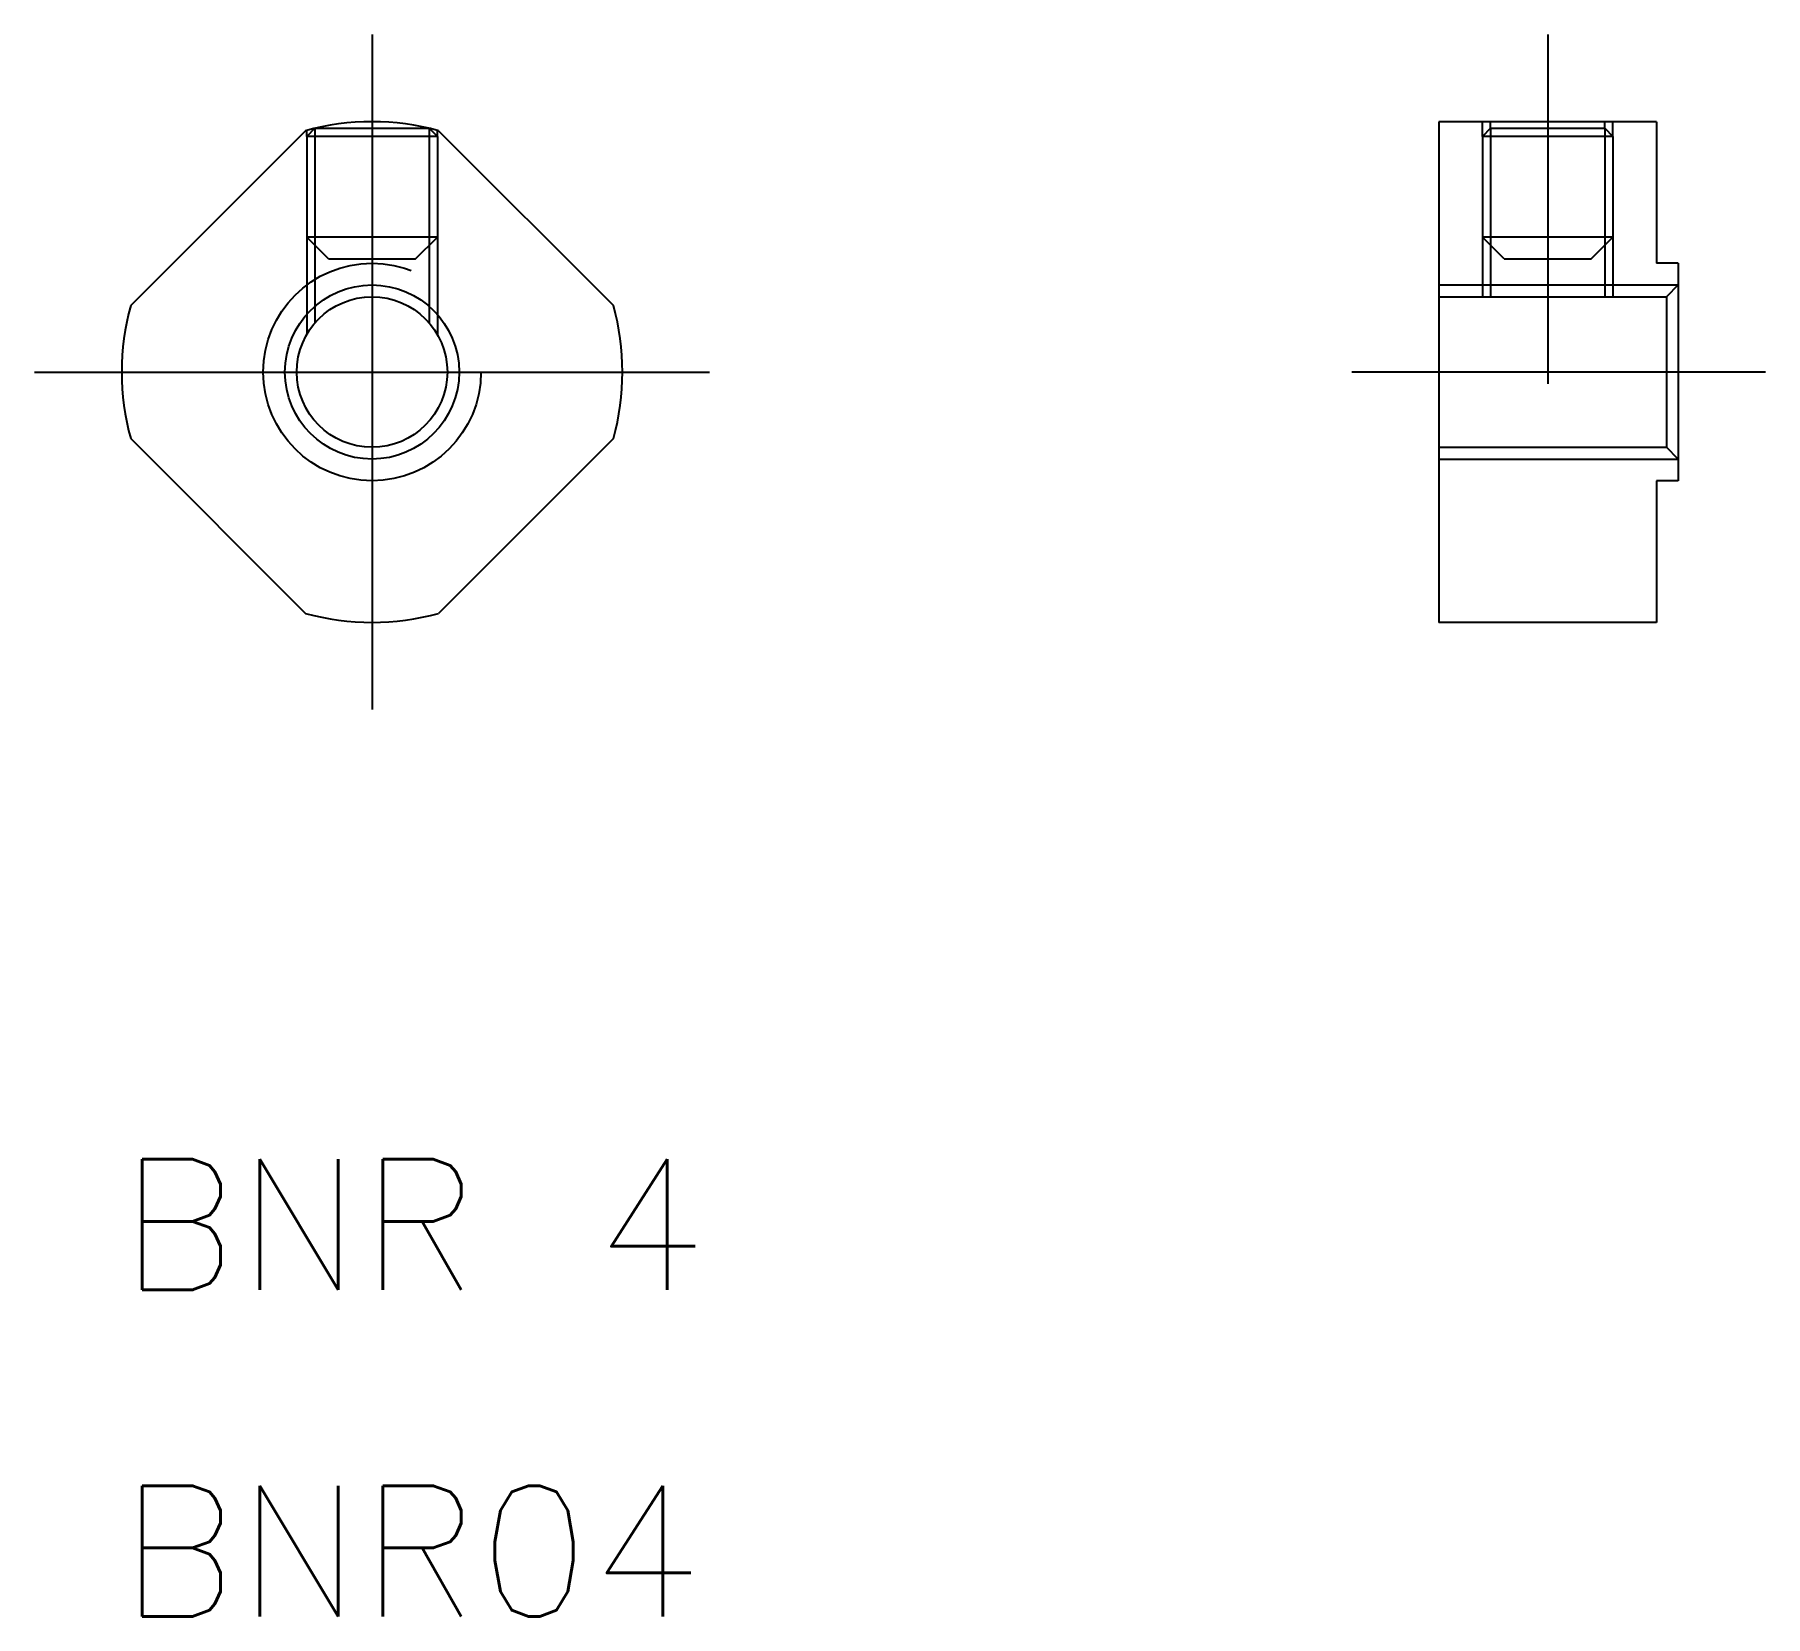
# Model space of a CAD drawing. Extents: x -7.8 to 32, y -28.6 to 7.8.
import ezdxf

# ---------------------------------------------------------------- set-up
doc = ezdxf.new("R2010")
doc.units = 0
doc.linetypes.add('CENTER', pattern=[50.8, 31.75, -6.35, 6.35, -6.35])
doc.linetypes.add('DASHED', pattern=[19.05, 12.7, -6.35])
doc.layers.get('0').update_dxf_attribs({"linetype": 'CONTINUOUS'})
doc.layers.add('CENTER', color=1, linetype='CONTINUOUS')
doc.styles.get("Standard").update_dxf_attribs({"font": 'txt.shx', "height": 3, "bigfont": 'bigfont.shx'})

msp = doc.modelspace()

# ---------------------------------------------------------------- linework, layer by layer
at = {"color": 3, "linetype": 'DASHED'}
for p, q in [((-1.311, 5.599), (-1.5, 5.409)), ((-1.311, 5.599), (1.31, 5.599)), ((-1.311, 5.599), (-1.311, 2.909)), ((1.31, 5.599), (1.5, 5.409)), ((1.31, 5.599), (1.31, 2.909)), ((-1.5, 5.409), (-1.5, 5.551)), ((1.5, 5.409), (-1.5, 5.409)), ((-1.5, 5.409), (-1.5, 3.099)), ((1.5, 5.409), (1.5, 5.551)), ((1.5, 5.409), (1.5, 3.099)), ((28.5, 5.409), (25.5, 5.409)), ((-1.5, 3.099), (-1.5, 0.861)), ((1.5, 3.099), (-1.5, 3.099)), ((-1, 2.599), (-1.5, 3.099)), ((-1.311, 2.909), (-1.311, 1.129)), ((1, 2.599), (1.5, 3.099)), ((1.31, 2.909), (1.31, 1.129)), ((1.5, 3.099), (1.5, 0.861)), ((28.5, 3.099), (25.5, 3.099)), ((-1, 2.599), (1, 2.599))]:
    msp.add_line(p, q, dxfattribs=at)
at = {"color": 7, "linetype": 'CONTINUOUS'}
for p, q in [((29.5, 5.75), (24.5, 5.75)), ((24.5, 5.75), (24.5, -5.75)), ((25.689, 5.599), (25.5, 5.409)), ((25.689, 5.599), (25.689, 5.75)), ((25.689, 5.599), (28.311, 5.599)), ((28.311, 5.599), (28.311, 5.75)), ((28.311, 5.599), (28.5, 5.409)), ((29.5, 5.75), (29.5, 2.5)), ((-1.528, 5.543), (-5.543, 1.528)), ((1.528, 5.543), (5.543, 1.528)), ((25.5, 5.409), (25.5, 3.099)), ((28.5, 5.409), (28.5, 3.099)), ((26, 2.599), (25.5, 3.099)), ((25.689, 2.909), (25.689, 1.729)), ((28, 2.599), (28.5, 3.099)), ((28.311, 2.909), (28.311, 1.729)), ((26, 2.599), (28, 2.599)), ((30, 2.5), (29.5, 2.5)), ((30, 2.5), (30, -2.5)), ((30, 2), (29.73, 1.729)), ((24.5, 1.729), (29.73, 1.729)), ((29.73, 1.729), (29.73, -1.729)), ((-5.543, -1.528), (-1.528, -5.543)), ((5.543, -1.528), (1.528, -5.543)), ((24.5, -1.729), (29.73, -1.729)), ((30, -2), (29.73, -1.729)), ((30, -2.5), (29.5, -2.5)), ((29.5, -2.5), (29.5, -5.75)), ((29.5, -5.75), (24.5, -5.75))]:
    msp.add_line(p, q, dxfattribs=at)
at = {"color": 3, "linetype": 'CONTINUOUS'}
for p, q in [((25.5, 5.409), (25.5, 5.75)), ((25.689, 5.599), (25.689, 2.909)), ((28.311, 5.599), (28.311, 2.909)), ((28.5, 5.409), (28.5, 5.75)), ((25.5, 3.099), (25.5, 1.729)), ((28.5, 3.099), (28.5, 1.729)), ((24.5, 2), (30, 2)), ((24.5, -2), (30, -2))]:
    msp.add_line(p, q, dxfattribs=at)
at = {"color": 3, "linetype": 'DASHED'}
msp.add_circle((0, 0), 2.5, dxfattribs=at)
at = {"color": 3, "linetype": 'CONTINUOUS'}
msp.add_circle((0, 0), 2, dxfattribs=at)
at = {"color": 7, "linetype": 'CONTINUOUS'}
msp.add_circle((0, 0), 1.729, dxfattribs=at)
for start, end in [(74.5918, 105.4082), (164.5918, 195.4082), (344.5918, 15.4082), (254.5918, 285.4082)]:
    msp.add_arc((0, 0), 5.75, start, end, dxfattribs=at)
at = {"layer": 'CENTER', "color": 1, "linetype": 'CENTER'}
for p, q in [((0, 7.75), (0, -7.75)), ((27, 7.75), (27, -0.271)), ((-7.75, 0), (7.75, 0)), ((32, 0), (22.5, 0))]:
    msp.add_line(p, q, dxfattribs=at)

# ---------------------------------------------------------------- texts
for s, p in [('BNR 4', (-5.793, -21.081)), ('BNR04', (-5.793, -28.581))]:
    msp.add_text(s, height=3).set_placement(p)

doc.saveas('drawing.dxf')
